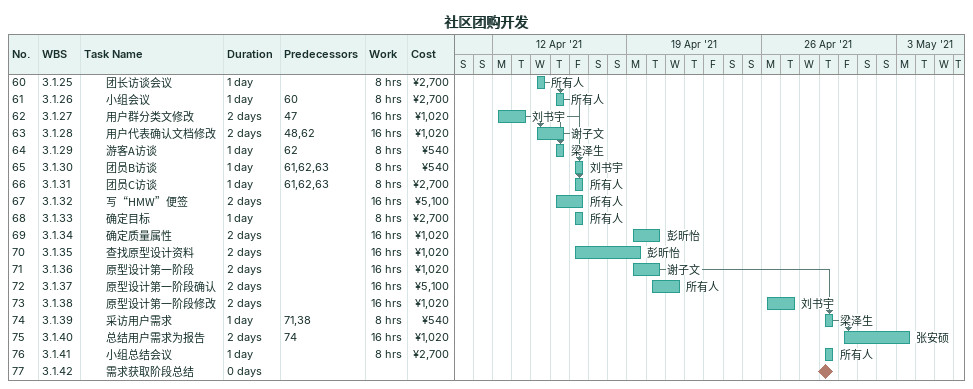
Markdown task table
社区团购开发

| ID | WBS | Task | Duration | Start | Finish | Predecessors | Resources | Work (h) | Cost (¥) |
|---|---|---|---|---|---|---|---|---|---|
| 60 | 3.1.25 | 团长访谈会议 | 1d | 2021-04-14 | 2021-04-14 |  | 所有人 | 8 | 2700 |
| 61 | 3.1.26 | 小组会议 | 1d | 2021-04-15 | 2021-04-15 | 60 | 所有人 | 8 | 2700 |
| 62 | 3.1.27 | 用户群分类文修改 | 2d | 2021-04-12 | 2021-04-13 | 47 | 刘书宇 | 16 | 1020 |
| 63 | 3.1.28 | 用户代表确认文档修改 | 2d | 2021-04-14 | 2021-04-15 | 48, 62 | 谢子文 | 16 | 1020 |
| 64 | 3.1.29 | 游客A访谈 | 1d | 2021-04-15 | 2021-04-15 | 62 | 梁泽生 | 8 | 540 |
| 65 | 3.1.30 | 团员B访谈 | 1d | 2021-04-16 | 2021-04-16 | 61, 62, 63 | 刘书宇 | 8 | 540 |
| 66 | 3.1.31 | 团员C访谈 | 1d | 2021-04-16 | 2021-04-16 | 61, 62, 63 | 所有人 | 8 | 2700 |
| 67 | 3.1.32 | 写“HMW”便签 | 2d | 2021-04-15 | 2021-04-16 |  | 所有人 | 16 | 5100 |
| 68 | 3.1.33 | 确定目标 | 1d | 2021-04-16 | 2021-04-16 |  | 所有人 | 8 | 2700 |
| 69 | 3.1.34 | 确定质量属性 | 2d | 2021-04-19 | 2021-04-20 |  | 彭昕怡 | 16 | 1020 |
| 70 | 3.1.35 | 查找原型设计资料 | 2d | 2021-04-16 | 2021-04-19 |  | 彭昕怡 | 16 | 1020 |
| 71 | 3.1.36 | 原型设计第一阶段 | 2d | 2021-04-19 | 2021-04-20 |  | 谢子文 | 16 | 1020 |
| 72 | 3.1.37 | 原型设计第一阶段确认 | 2d | 2021-04-20 | 2021-04-21 |  | 所有人 | 16 | 5100 |
| 73 | 3.1.38 | 原型设计第一阶段修改 | 2d | 2021-04-26 | 2021-04-27 |  | 刘书宇 | 16 | 1020 |
| 74 | 3.1.39 | 采访用户需求 | 1d | 2021-04-29 | 2021-04-29 | 71, 38 | 梁泽生 | 8 | 540 |
| 75 | 3.1.40 | 总结用户需求为报告 | 2d | 2021-04-30 | 2021-05-03 | 74 | 张安硕 | 16 | 1020 |
| 76 | 3.1.41 | 小组总结会议 | 1d | 2021-04-29 | 2021-04-29 |  | 所有人 | 8 | 2700 |
| 77 | 3.1.42 | 需求获取阶段总结 | 0d | 2021-04-29 | 2021-04-29 |  |  |  |  |
